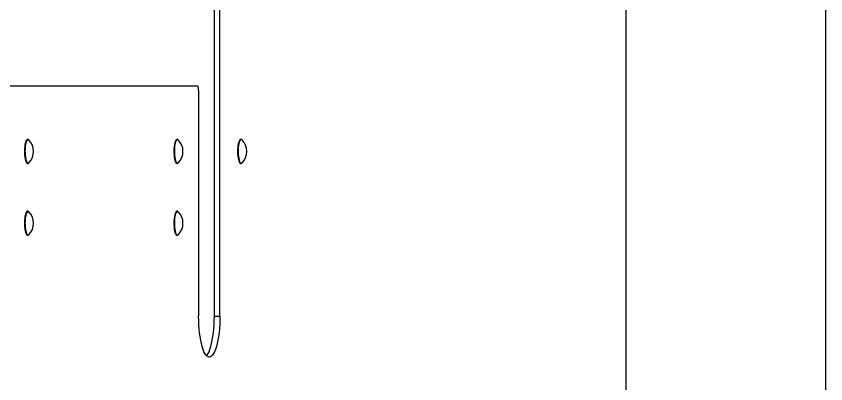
# Model space of a CAD drawing. Header units: millimetres. Extents: x 11758 to 17968, y 3782 to 8272.
# Drawn here: x 15870 to 16568, y 6851 to 7168 of the extents above; entities that cross this region are included whole.
import ezdxf

# ---------------------------------------------------------------- set-up
doc = ezdxf.new("R2010")
doc.units = ezdxf.units.MM
doc.header["$LTSCALE"] = 0.1
doc.layers.add('Nekreslit', color=6, linetype='Continuous', plot=False)

msp = doc.modelspace()

# ---------------------------------------------------------------- linework, layer by layer
for p, q in [((16395.62, 7704.25), (16395.62, 6714.25)), ((16040.61, 6909.75), (16040.61, 7404.25)), ((16045.44, 6909.75), (16045.44, 7404.25)), ((15862.2, 7108.25), (16026.03, 7108.25)), ((16027.07, 7104.25), (16027.07, 6909.75)), ((15879.91, 7062.07), (15879.44, 7062.07)), ((16008.81, 7062.07), (16008.33, 7062.07)), ((16063.8, 7062.07), (16063.33, 7062.07)), ((15879.44, 7041.42), (15879.91, 7041.42)), ((16008.33, 7041.42), (16008.81, 7041.42)), ((16063.33, 7041.42), (16063.8, 7041.42)), ((15879.91, 7000.07), (15879.44, 7000.07)), ((16008.81, 7000.07), (16008.33, 7000.07)), ((15879.44, 6979.42), (15879.91, 6979.42)), ((16008.33, 6979.42), (16008.81, 6979.42)), ((16040.61, 6909.75), (16045.44, 6909.75))]:
    msp.add_line(p, q)
at = {"flags": 128}
for points in [[(16027.07, 7104.25), (16027.05, 7105.03), (16026.99, 7105.78), (16026.89, 7106.47), (16026.76, 7107.08), (16026.61, 7107.58), (16026.43, 7107.95), (16026.23, 7108.17), (16026.03, 7108.25)], [(15879.44, 7062.07), (15879.32, 7062.06), (15878.83, 7061.8), (15878.36, 7061.19), (15877.93, 7060.27), (15877.55, 7059.05), (15877.24, 7057.58), (15877, 7055.92), (15876.84, 7054.11), (15876.77, 7052.23), (15876.8, 7050.32), (15876.91, 7048.47), (15877.11, 7046.73), (15877.39, 7045.15), (15877.74, 7043.81), (15878.14, 7042.73), (15878.59, 7041.96), (15879.07, 7041.52), (15879.44, 7041.42)], [(15880.6, 7061.73), (15880.28, 7061.98), (15879.79, 7062.06), (15879.3, 7061.8), (15878.83, 7061.19), (15878.4, 7060.27), (15878.02, 7059.05), (15877.71, 7057.58), (15877.47, 7055.92), (15877.31, 7054.11), (15877.24, 7052.23), (15877.27, 7050.32), (15877.38, 7048.47), (15877.58, 7046.73), (15877.86, 7045.15), (15878.21, 7043.81), (15878.61, 7042.73), (15879.07, 7041.96), (15879.55, 7041.52), (15880.04, 7041.44), (15880.53, 7041.7), (15880.6, 7041.77)], [(16008.33, 7062.07), (16008.21, 7062.06), (16007.72, 7061.8), (16007.26, 7061.19), (16006.82, 7060.27), (16006.45, 7059.05), (16006.13, 7057.58), (16005.89, 7055.92), (16005.73, 7054.11), (16005.67, 7052.23), (16005.69, 7050.32), (16005.8, 7048.47), (16006, 7046.73), (16006.28, 7045.15), (16006.63, 7043.81), (16007.03, 7042.73), (16007.49, 7041.96), (16007.97, 7041.52), (16008.33, 7041.42)], [(16009.5, 7061.73), (16009.18, 7061.98), (16008.68, 7062.06), (16008.19, 7061.8), (16007.73, 7061.19), (16007.3, 7060.27), (16006.92, 7059.05), (16006.6, 7057.58), (16006.36, 7055.92), (16006.2, 7054.11), (16006.14, 7052.23), (16006.16, 7050.32), (16006.27, 7048.47), (16006.47, 7046.73), (16006.75, 7045.15), (16007.1, 7043.81), (16007.51, 7042.73), (16007.96, 7041.96), (16008.44, 7041.52), (16008.93, 7041.44), (16009.42, 7041.7), (16009.5, 7041.77)], [(16063.33, 7062.07), (16062.96, 7061.98), (16062.48, 7061.54), (16062.03, 7060.77), (16061.63, 7059.69), (16061.28, 7058.35), (16061, 7056.77), (16060.8, 7055.03), (16060.69, 7053.18), (16060.66, 7051.27), (16060.73, 7049.39), (16060.89, 7047.58), (16061.13, 7045.91), (16061.44, 7044.45)], [(16064.49, 7061.73), (16064.42, 7061.8), (16063.93, 7062.06), (16063.44, 7061.98), (16062.96, 7061.54), (16062.5, 7060.77), (16062.1, 7059.69), (16061.75, 7058.35), (16061.47, 7056.77), (16061.27, 7055.03), (16061.16, 7053.18), (16061.14, 7051.27), (16061.2, 7049.39), (16061.36, 7047.58), (16061.6, 7045.91), (16061.92, 7044.45)], [(16061.44, 7044.45), (16061.82, 7043.23), (16062.25, 7042.3), (16062.72, 7041.7), (16063.21, 7041.44), (16063.33, 7041.42)], [(16061.92, 7044.45), (16062.29, 7043.23), (16062.73, 7042.3), (16063.19, 7041.7), (16063.68, 7041.44), (16064.17, 7041.52), (16064.49, 7041.77)], [(15879.44, 7000.07), (15879.32, 7000.06), (15878.83, 6999.8), (15878.36, 6999.19), (15877.93, 6998.27), (15877.55, 6997.05), (15877.24, 6995.58), (15877, 6993.92), (15876.84, 6992.11), (15876.77, 6990.23), (15876.8, 6988.32), (15876.91, 6986.47), (15877.11, 6984.73), (15877.39, 6983.15), (15877.74, 6981.81), (15878.14, 6980.73), (15878.59, 6979.96), (15879.07, 6979.52), (15879.44, 6979.42)], [(15880.6, 6999.73), (15880.28, 6999.98), (15879.79, 7000.06), (15879.3, 6999.8), (15878.83, 6999.19), (15878.4, 6998.27), (15878.02, 6997.05), (15877.71, 6995.58), (15877.47, 6993.92), (15877.31, 6992.11), (15877.24, 6990.23), (15877.27, 6988.32), (15877.38, 6986.47), (15877.58, 6984.73), (15877.86, 6983.15), (15878.21, 6981.81), (15878.61, 6980.73), (15879.07, 6979.96), (15879.55, 6979.52), (15880.04, 6979.44), (15880.53, 6979.7), (15880.6, 6979.77)], [(16008.33, 7000.07), (16008.21, 7000.06), (16007.72, 6999.8), (16007.26, 6999.19), (16006.82, 6998.27), (16006.45, 6997.05), (16006.13, 6995.58), (16005.89, 6993.92), (16005.73, 6992.11), (16005.67, 6990.23), (16005.69, 6988.32), (16005.8, 6986.47), (16006, 6984.73), (16006.28, 6983.15), (16006.63, 6981.81), (16007.03, 6980.73), (16007.49, 6979.96), (16007.97, 6979.52), (16008.33, 6979.42)], [(16009.5, 6999.73), (16009.18, 6999.98), (16008.68, 7000.06), (16008.19, 6999.8), (16007.73, 6999.19), (16007.3, 6998.27), (16006.92, 6997.05), (16006.6, 6995.58), (16006.36, 6993.92), (16006.2, 6992.11), (16006.14, 6990.23), (16006.16, 6988.32), (16006.27, 6986.47), (16006.47, 6984.73), (16006.75, 6983.15), (16007.1, 6981.81), (16007.51, 6980.73), (16007.96, 6979.96), (16008.44, 6979.52), (16008.93, 6979.44), (16009.42, 6979.7), (16009.5, 6979.77)], [(16036.25, 6874.25), (16035.29, 6874.44), (16034.34, 6875.03), (16033.41, 6875.99), (16032.52, 6877.32), (16031.66, 6879.01), (16030.85, 6881.03), (16030.11, 6883.37), (16029.43, 6886), (16028.82, 6888.88), (16028.3, 6892), (16027.86, 6895.31), (16027.52, 6898.78), (16027.27, 6902.37), (16027.12, 6906.04), (16027.07, 6909.75)], [(16033.84, 6875.5), (16034.26, 6875.99), (16035.16, 6877.32), (16036.02, 6879.01), (16036.82, 6881.03), (16037.57, 6883.37), (16038.25, 6886), (16038.86, 6888.88), (16039.38, 6892), (16039.82, 6895.31), (16040.16, 6898.78), (16040.41, 6902.37), (16040.56, 6906.04), (16040.61, 6909.75)], [(16045.44, 6909.75), (16045.39, 6906.04), (16045.24, 6902.37), (16044.99, 6898.78), (16044.65, 6895.31), (16044.21, 6892), (16043.69, 6888.88), (16043.08, 6886), (16042.4, 6883.37), (16041.65, 6881.03), (16040.85, 6879.01), (16039.99, 6877.32), (16039.09, 6875.99), (16038.16, 6875.03), (16037.21, 6874.44), (16036.25, 6874.25)]]:
    msp.add_lwpolyline(points, dxfattribs=at)
for centre in [(15870.31, 7051.75), (15999.2, 7051.75), (16054.2, 7051.75), (15870.31, 6989.75), (15999.2, 6989.75)]:
    msp.add_arc(centre, 14.33, 315.89177, 44.10823)
at = {"layer": 'Nekreslit'}
msp.add_lwpolyline([(11957.86, 3781.7), (16568.18, 3781.7), (16568.18, 7771.75), (11957.86, 7771.75)], close=True, dxfattribs=at)

doc.saveas('drawing.dxf')
